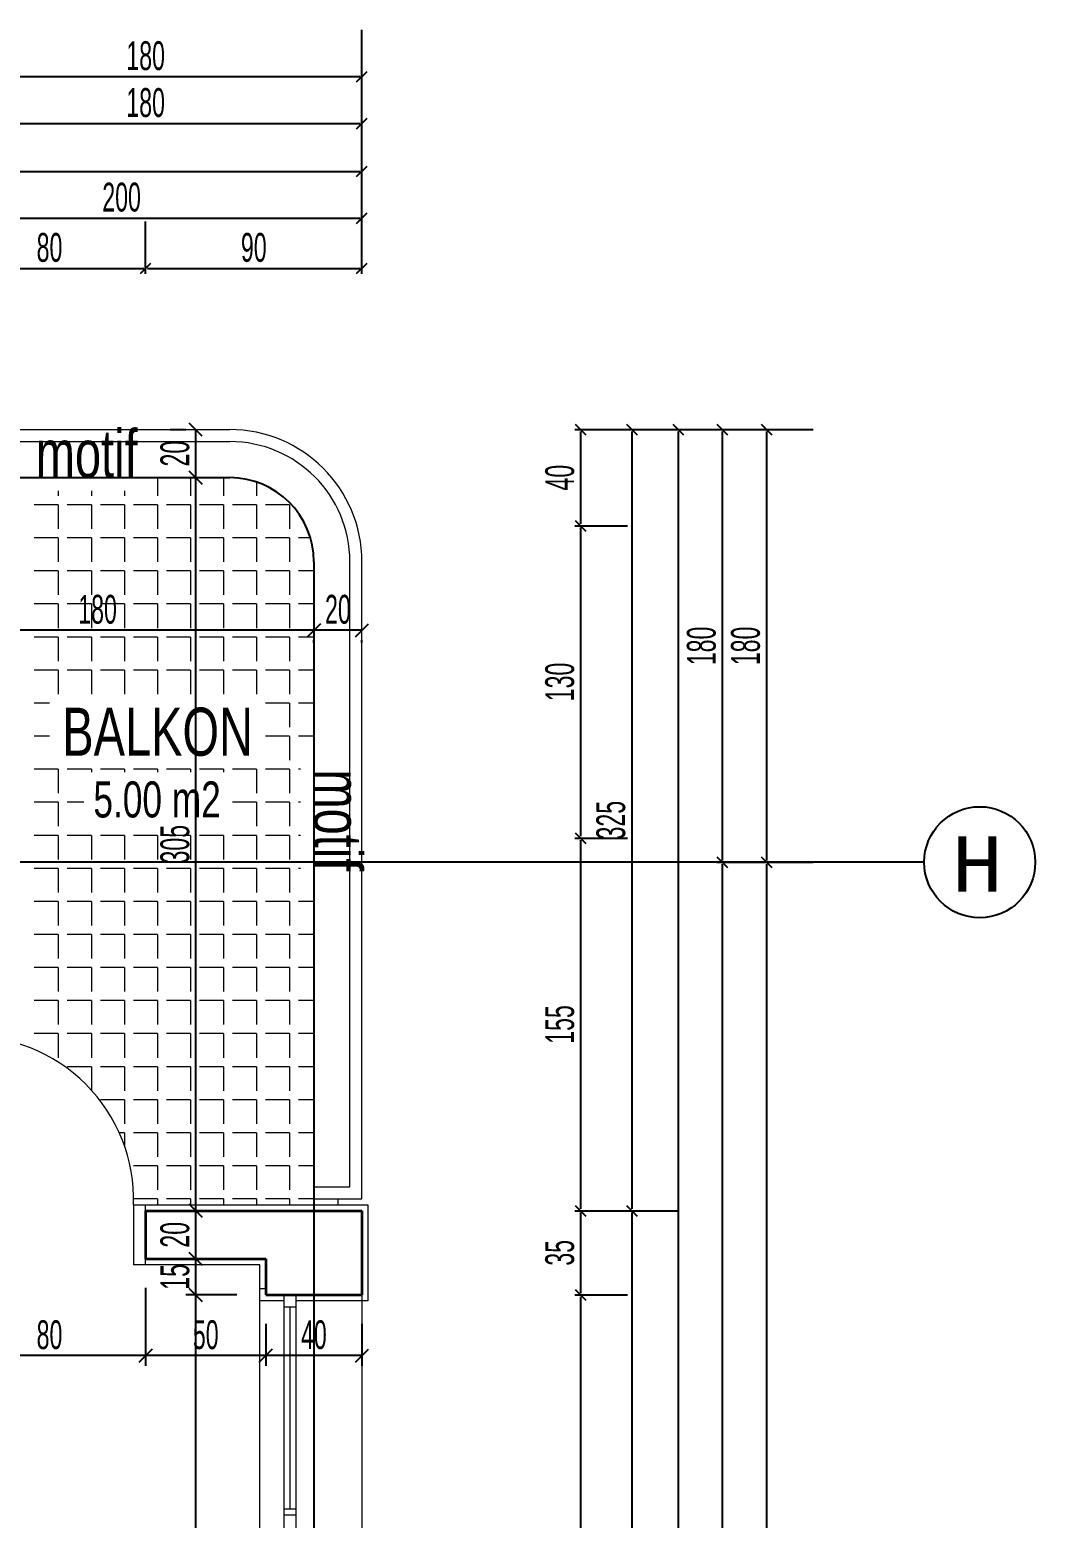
# Model space of a CAD drawing. Header units: inches. Extents: x -7543 to -822, y 102837 to 190349.
# Drawn here: x -829.795 to -829.7113, y 102837.1038 to 102837.2277 of the extents above; entities that cross this region are included whole.
import ezdxf

# ---------------------------------------------------------------- set-up
doc = ezdxf.new("R2010")
doc.units = ezdxf.units.IN
doc.header["$MEASUREMENT"] = 0
doc.linetypes.add('DASHDOTX2', pattern=[2, 1, -0.5, 0, -0.5])
doc.layers.get('0').update_dxf_attribs({"lineweight": 25})
doc.layers.get('Defpoints').update_dxf_attribs({"lineweight": 25})
for name, color, linetype, lineweight in [('AKS', 1, 'Continuous', 25), ('ICOL', 55, 'Continuous', 25), ('İZ DÜŞÜM', 253, 'Continuous', 20), ('SIVA', 150, 'Continuous', 15), ('YAZI', 7, 'Continuous', 25)]:
    doc.layers.add(name, color=color, linetype=linetype, lineweight=lineweight)
for name, color, linetype, lineweight, true_color in [('BALKON', 7, 'Continuous', 20, 0xffaaa9), ('DUVAR', 7, 'Continuous', 35, 0xfc4642), ('KAPI', 7, 'Continuous', 18, 0xffb360), ('PENCERE', 7, 'Continuous', 18, 0xffb360)]:
    doc.layers.add(name, color=color, linetype=linetype, lineweight=lineweight, true_color=true_color)
doc.styles.add('arıal', font='arial.ttf', dxfattribs={"width": 0.7})
doc.styles.add('ISIM', font='monos.ttf', dxfattribs={"width": 1.1, "height": 200})
doc.styles.add('OLCU', font='tromand.shx', dxfattribs={"width": 0.6, "height": 12})

# ---------------------------------------------------------------- blocks, each defined once
blk = doc.blocks.new('_Oblique')
at = {"color": 0, "linetype": 'ByBlock', "lineweight": -2}
blk.add_line((-0.5, -0.5), (0.5, 0.5), dxfattribs=at)
blk = doc.blocks.new('D')
at = {"layer": 'ICOL'}
for p, q in [((2.828427124746668, 2.828427124748032), (-2.82842712474303, -2.828427124744394)), ((0, 3.000000000002046), (0, -25))]:
    blk.add_line(p, q, dxfattribs=at)
blk = doc.blocks.new('E')
at = {"layer": 'ICOL'}
for p, q in [((0, -3.000000000002046), (0, 25)), ((-2.828427124746668, -2.828427124748032), (2.82842712474303, 2.828427124744394))]:
    blk.add_line(p, q, dxfattribs=at)

msp = doc.modelspace()

# ---------------------------------------------------------------- linework, layer by layer
at = {"layer": 'AKS', "linetype": 'DASHDOTX2', "ltscale": 10}
msp.add_line((-829.7205326753192, 102837.1584307916), (-830.0911364701894, 102837.1584307916), dxfattribs=at)
at = {"layer": 'AKS', "color": 0}
msp.add_circle((-829.7159126753193, 102837.1584307916), 0.004620000000000001, dxfattribs=at)
at = {"layer": 'BALKON'}
for p, q in [((-829.8063199212353, 102837.1944307916), (-829.7783199212353, 102837.1944307916)), ((-829.8053199212353, 102837.1934307916), (-829.7783199212353, 102837.1934307916)), ((-829.8063199212353, 102837.1904307916), (-829.7783199212353, 102837.1904307916)), ((-829.7713199212353, 102837.1304307916), (-829.7713199212353, 102837.1834307916)), ((-829.7683199212353, 102837.1314307916), (-829.7683199212353, 102837.1834307916)), ((-829.7673199212353, 102837.1304307916), (-829.7673199212353, 102837.1834307916)), ((-829.7713199212353, 102837.1314307916), (-829.7683199212353, 102837.1314307916)), ((-829.7713199212353, 102837.1304307916), (-829.7673199212353, 102837.1304307916))]:
    msp.add_line(p, q, dxfattribs=at)
for radius in [0.011, 0.01, 0.007000000000000001]:
    msp.add_arc((-829.7783199212353, 102837.1834307916), radius, 0, 90, dxfattribs=at)
at = {"layer": 'Defpoints', "color": 4}
for p, q in [((-829.8063188869406, 102837.1904307916), (-829.7783188869406, 102837.1904307916)), ((-829.7713188869407, 102837.1834307916), (-829.7713188869407, 102837.1304307916)), ((-829.7713188869407, 102837.1304307916), (-829.7713188869407, 102837.0044307916))]:
    msp.add_line(p, q, dxfattribs=at)
at = {"layer": 'Defpoints', "color": 6}
for p, q in [((-829.8063188869406, 102837.1904307916), (-829.7783188869406, 102837.1904307916)), ((-829.7713188869407, 102837.1834307916), (-829.7713188869407, 102837.1304307916)), ((-829.7713188869407, 102837.1304307916), (-829.7713188869407, 102837.0044307916))]:
    msp.add_line(p, q, dxfattribs=at)
at = {"layer": 'Defpoints', "color": 4}
msp.add_arc((-829.7783188869406, 102837.1834307916), 0.007000000000000001, 0, 90, dxfattribs=at)
at = {"layer": 'Defpoints', "color": 6}
msp.add_arc((-829.7783188869406, 102837.1834307916), 0.007000000000000001, 0, 90, dxfattribs=at)
at = {"layer": 'DUVAR'}
for p, q in [((-829.7853199212352, 102837.1294307916), (-829.7673199212353, 102837.1294307916)), ((-829.7853199212352, 102837.1294307916), (-829.7853199212352, 102837.1254307916)), ((-829.7673199212353, 102837.1294307916), (-829.7673199212353, 102837.1224307916)), ((-829.7853199212352, 102837.1254307916), (-829.7753199212352, 102837.1254307916)), ((-829.7853199212352, 102837.1254307916), (-829.7753199212352, 102837.1254307916)), ((-829.7753199212352, 102837.1254307916), (-829.7753199212352, 102837.1224307916)), ((-829.7753199212352, 102837.1224307916), (-829.7673199212353, 102837.1224307916))]:
    msp.add_line(p, q, dxfattribs=at)
at = {"layer": 'ICOL'}
for p, q in [((-829.8031639212353, 102837.2237971668), (-829.7674759212352, 102837.2237971668)), ((-829.8031639212353, 102837.2198971668), (-829.7674759212352, 102837.2198971668)), ((-830.0476639212353, 102837.2159164131), (-829.7674759212352, 102837.2159164131)), ((-829.8071639212353, 102837.2120286291), (-829.7674759212352, 102837.2120286291)), ((-829.8011639212352, 102837.2078466737), (-829.7854759212353, 102837.2078466737)), ((-829.7851639212353, 102837.2078466737), (-829.7674759212352, 102837.2078466737)), ((-829.7811493689615, 102837.1904307916), (-829.7811493689615, 102837.1944307916)), ((-829.749123327537, 102837.1942747916), (-829.749123327537, 102837.1865867916)), ((-829.7448725234941, 102837.1942747916), (-829.7448725234941, 102837.1295867916)), ((-829.7410100122303, 102837.1942747916), (-829.7410100122303, 102836.7765867916)), ((-829.7373366990056, 102837.1942747916), (-829.7373366990056, 102837.1585867916)), ((-829.733663385781, 102837.1942747916), (-829.733663385781, 102837.1585867916)), ((-829.7811493689615, 102837.1294307916), (-829.7811493689615, 102837.1904307916)), ((-829.749123327537, 102837.1862747916), (-829.749123327537, 102837.1605867916)), ((-829.7713199212353, 102837.1777344196), (-829.8073199212353, 102837.1777344196)), ((-829.7673199212353, 102837.1777344196), (-829.7713199212353, 102837.1777344196)), ((-829.749123327537, 102837.1602747916), (-829.749123327537, 102837.1295867916)), ((-829.7373366990056, 102837.1582747916), (-829.7373366990056, 102837.0135867916)), ((-829.733663385781, 102837.1582747916), (-829.733663385781, 102836.8125867916)), ((-829.7811493689615, 102837.1254307916), (-829.7811493689615, 102837.1294307916)), ((-829.749123327537, 102837.1292747916), (-829.749123327537, 102837.1225867916)), ((-829.7448725234941, 102837.1292747916), (-829.7448725234941, 102837.0045867916)), ((-829.7811493689615, 102837.1224307916), (-829.7811493689615, 102837.1254307916)), ((-829.7811493689615, 102837.0684307916), (-829.7811493689615, 102837.1224307916)), ((-829.749123327537, 102837.1222747916), (-829.749123327537, 102837.0685867916)), ((-829.7853199212352, 102837.1173748944), (-829.8013199212353, 102837.1173748944)), ((-829.7753199212352, 102837.1173748944), (-829.7853199212352, 102837.1173748944)), ((-829.7673199212353, 102837.1173748944), (-829.7753199212352, 102837.1173748944))]:
    msp.add_line(p, q, dxfattribs=at)
at = {"layer": 'ICOL', "color": 53}
for p, q in [((-829.7832734831543, 102837.1944307916), (-829.7819893689615, 102837.1944307916)), ((-829.7830505630236, 102837.1904307916), (-829.7819893689615, 102837.1904307916)), ((-829.7830505630236, 102837.1904307916), (-829.7819893689615, 102837.1904307916)), ((-829.7713199212353, 102837.176689504), (-829.7713199212353, 102837.1768944196)), ((-829.7713199212353, 102837.176689504), (-829.7713199212353, 102837.1768944196)), ((-829.7673199212353, 102837.176689504), (-829.7673199212353, 102837.1768944196)), ((-829.7819836131515, 102837.1294307916), (-829.7819893689615, 102837.1294307916)), ((-829.7819836131515, 102837.1294307916), (-829.7819893689615, 102837.1294307916)), ((-829.7827199212353, 102837.1254307916), (-829.7819893689615, 102837.1254307916)), ((-829.7827199212353, 102837.1254307916), (-829.7819893689615, 102837.1254307916)), ((-829.7853199212352, 102837.1230307916), (-829.7853199212352, 102837.1165348944)), ((-829.7853199212352, 102837.1230307916), (-829.7853199212352, 102837.1165348944)), ((-829.7777199212353, 102837.1224307916), (-829.7819893689615, 102837.1224307916)), ((-829.7777199212353, 102837.1224307916), (-829.7819893689615, 102837.1224307916)), ((-829.7753199212352, 102837.1200307916), (-829.7753199212352, 102837.1165348944)), ((-829.7753199212352, 102837.1200307916), (-829.7753199212352, 102837.1165348944)), ((-829.7673199212353, 102837.1200307916), (-829.7673199212353, 102837.1165348944))]:
    msp.add_line(p, q, dxfattribs=at)
at = {"layer": 'İZ DÜŞÜM'}
for p, q in [((-829.7843379309974, 102837.1904307916), (-829.7843379309974, 102837.1889187661)), ((-829.7815879309974, 102837.1904307916), (-829.7815879309974, 102837.1889187661)), ((-829.7788379309974, 102837.1904307916), (-829.7788379309974, 102837.1889187661)), ((-829.7760879309974, 102837.1900654144), (-829.7760879309974, 102837.1889187661)), ((-829.7925879309973, 102837.1893291545), (-829.7925879309973, 102837.1889187661)), ((-829.7898379309974, 102837.1893291545), (-829.7898379309974, 102837.1889187661)), ((-829.7870879309974, 102837.1893291545), (-829.7870879309974, 102837.1889187661)), ((-829.7925879309973, 102837.1881687661), (-829.7945879309974, 102837.1881687661)), ((-829.7925879309973, 102837.1881687661), (-829.7925879309973, 102837.1861687661)), ((-829.7898379309975, 102837.1881687661), (-829.7918379309974, 102837.1881687661)), ((-829.7898379309974, 102837.1881687661), (-829.7898379309974, 102837.1861687661)), ((-829.7870879309974, 102837.1881687661), (-829.7890879309974, 102837.1881687661)), ((-829.7870879309974, 102837.1881687661), (-829.7870879309974, 102837.1861687661)), ((-829.7843379309974, 102837.1881687661), (-829.7863379309974, 102837.1881687661)), ((-829.7843379309974, 102837.1881687661), (-829.7843379309974, 102837.1861687661)), ((-829.7815879309974, 102837.1881687661), (-829.7835879309974, 102837.1881687661)), ((-829.7815879309974, 102837.1881687661), (-829.7815879309974, 102837.1861687661)), ((-829.7788379309974, 102837.1881687661), (-829.7808379309974, 102837.1881687661)), ((-829.7788379309974, 102837.1881687661), (-829.7788379309974, 102837.1861687661)), ((-829.7760879309974, 102837.1881687661), (-829.7780879309973, 102837.1881687661)), ((-829.7760879309974, 102837.1881687661), (-829.7760879309974, 102837.1861687661)), ((-829.7733379309974, 102837.1881687661), (-829.7753379309975, 102837.1881687661)), ((-829.7733379309974, 102837.1881687661), (-829.7733379309974, 102837.1861687661)), ((-829.7925879309973, 102837.1854187661), (-829.7945879309974, 102837.1854187661)), ((-829.7925879309973, 102837.1854187661), (-829.7925879309973, 102837.1834187661)), ((-829.7898379309975, 102837.1854187661), (-829.7918379309974, 102837.1854187661)), ((-829.7898379309974, 102837.1854187661), (-829.7898379309974, 102837.1834187661)), ((-829.7870879309974, 102837.1854187661), (-829.7890879309974, 102837.1854187661)), ((-829.7870879309974, 102837.1854187661), (-829.7870879309974, 102837.1834187661)), ((-829.7843379309974, 102837.1854187661), (-829.7863379309974, 102837.1854187661)), ((-829.7843379309974, 102837.1854187661), (-829.7843379309974, 102837.1834187661)), ((-829.7815879309974, 102837.1854187661), (-829.7835879309974, 102837.1854187661)), ((-829.7815879309974, 102837.1854187661), (-829.7815879309974, 102837.1834187661)), ((-829.7788379309974, 102837.1854187661), (-829.7808379309974, 102837.1854187661)), ((-829.7788379309974, 102837.1854187661), (-829.7788379309974, 102837.1834187661)), ((-829.7760879309974, 102837.1854187661), (-829.7780879309973, 102837.1854187661)), ((-829.7760879309974, 102837.1854187661), (-829.7760879309974, 102837.1834187661)), ((-829.7733379309974, 102837.1854187661), (-829.7753379309975, 102837.1854187661)), ((-829.7733379309974, 102837.1854187661), (-829.7733379309974, 102837.1834187661)), ((-829.7716081437402, 102837.1854187661), (-829.7725879309974, 102837.1854187661)), ((-829.7925879309973, 102837.1826687661), (-829.7945879309974, 102837.1826687661)), ((-829.7925879309973, 102837.1826687661), (-829.7925879309973, 102837.1806687661)), ((-829.7898379309975, 102837.1826687661), (-829.7918379309974, 102837.1826687661)), ((-829.7898379309974, 102837.1826687661), (-829.7898379309974, 102837.1806687661)), ((-829.7870879309974, 102837.1826687661), (-829.7890879309974, 102837.1826687661)), ((-829.7870879309974, 102837.1826687661), (-829.7870879309974, 102837.1806687661)), ((-829.7843379309974, 102837.1826687661), (-829.7863379309974, 102837.1826687661)), ((-829.7843379309974, 102837.1826687661), (-829.7843379309974, 102837.1806687661)), ((-829.7815879309974, 102837.1826687661), (-829.7835879309974, 102837.1826687661)), ((-829.7815879309974, 102837.1826687661), (-829.7815879309974, 102837.1806687661)), ((-829.7788379309974, 102837.1826687661), (-829.7808379309974, 102837.1826687661)), ((-829.7788379309974, 102837.1826687661), (-829.7788379309974, 102837.1806687661)), ((-829.7760879309974, 102837.1826687661), (-829.7780879309973, 102837.1826687661)), ((-829.7760879309974, 102837.1826687661), (-829.7760879309974, 102837.1806687661)), ((-829.7733379309974, 102837.1826687661), (-829.7753379309975, 102837.1826687661)), ((-829.7733379309974, 102837.1826687661), (-829.7733379309974, 102837.1806687661)), ((-829.7713199212353, 102837.1826687661), (-829.7725879309974, 102837.1826687661)), ((-829.7925879309973, 102837.1799187661), (-829.7945879309974, 102837.1799187661)), ((-829.7925879309973, 102837.1799187661), (-829.7925879309973, 102837.1779187661)), ((-829.7898379309975, 102837.1799187661), (-829.7918379309974, 102837.1799187661)), ((-829.7898379309974, 102837.1799187661), (-829.7898379309974, 102837.1779187661)), ((-829.7870879309974, 102837.1799187661), (-829.7890879309974, 102837.1799187661)), ((-829.7870879309974, 102837.1799187661), (-829.7870879309974, 102837.1779187661)), ((-829.7843379309974, 102837.1799187661), (-829.7863379309974, 102837.1799187661)), ((-829.7843379309974, 102837.1799187661), (-829.7843379309974, 102837.1779187661)), ((-829.7815879309974, 102837.1799187661), (-829.7835879309974, 102837.1799187661)), ((-829.7815879309974, 102837.1799187661), (-829.7815879309974, 102837.1779187661)), ((-829.7788379309974, 102837.1799187661), (-829.7808379309974, 102837.1799187661)), ((-829.7788379309974, 102837.1799187661), (-829.7788379309974, 102837.1779187661)), ((-829.7760879309974, 102837.1799187661), (-829.7780879309973, 102837.1799187661)), ((-829.7760879309974, 102837.1799187661), (-829.7760879309974, 102837.1779187661)), ((-829.7733379309974, 102837.1799187661), (-829.7753379309975, 102837.1799187661)), ((-829.7733379309974, 102837.1799187661), (-829.7733379309974, 102837.1779187661)), ((-829.7713199212353, 102837.1799187661), (-829.7725879309974, 102837.1799187661)), ((-829.7925879309973, 102837.1771687661), (-829.7945879309974, 102837.1771687661)), ((-829.7925879309973, 102837.1771687661), (-829.7925879309973, 102837.1751687661)), ((-829.7898379309975, 102837.1771687661), (-829.7918379309974, 102837.1771687661)), ((-829.7898379309974, 102837.1771687661), (-829.7898379309974, 102837.1751687661)), ((-829.7870879309974, 102837.1771687661), (-829.7890879309974, 102837.1771687661)), ((-829.7870879309974, 102837.1771687661), (-829.7870879309974, 102837.1751687661)), ((-829.7843379309974, 102837.1771687661), (-829.7863379309974, 102837.1771687661)), ((-829.7843379309974, 102837.1771687661), (-829.7843379309974, 102837.1751687661)), ((-829.7815879309974, 102837.1771687661), (-829.7835879309974, 102837.1771687661)), ((-829.7815879309974, 102837.1771687661), (-829.7815879309974, 102837.1751687661)), ((-829.7788379309974, 102837.1771687661), (-829.7808379309974, 102837.1771687661)), ((-829.7788379309974, 102837.1771687661), (-829.7788379309974, 102837.1751687661)), ((-829.7760879309974, 102837.1771687661), (-829.7780879309973, 102837.1771687661)), ((-829.7760879309974, 102837.1771687661), (-829.7760879309974, 102837.1751687661)), ((-829.7733379309974, 102837.1771687661), (-829.7753379309975, 102837.1771687661)), ((-829.7733379309974, 102837.1771687661), (-829.7733379309974, 102837.1751687661)), ((-829.7713199212353, 102837.1771687661), (-829.7725879309974, 102837.1771687661)), ((-829.7925879309973, 102837.1744187661), (-829.7945879309974, 102837.1744187661)), ((-829.7925879309973, 102837.1744187661), (-829.7925879309973, 102837.1724187661)), ((-829.7898379309975, 102837.1744187661), (-829.7918379309974, 102837.1744187661)), ((-829.7898379309974, 102837.1744187661), (-829.7898379309974, 102837.1724187661)), ((-829.7870879309974, 102837.1744187661), (-829.7890879309974, 102837.1744187661)), ((-829.7870879309974, 102837.1744187661), (-829.7870879309974, 102837.1724187661)), ((-829.7843379309974, 102837.1744187661), (-829.7863379309974, 102837.1744187661)), ((-829.7843379309974, 102837.1744187661), (-829.7843379309974, 102837.1724187661)), ((-829.7815879309974, 102837.1744187661), (-829.7835879309974, 102837.1744187661)), ((-829.7815879309974, 102837.1744187661), (-829.7815879309974, 102837.1724187661)), ((-829.7788379309974, 102837.1744187661), (-829.7808379309974, 102837.1744187661)), ((-829.7788379309974, 102837.1744187661), (-829.7788379309974, 102837.1724187661)), ((-829.7760879309974, 102837.1744187661), (-829.7780879309973, 102837.1744187661)), ((-829.7760879309974, 102837.1744187661), (-829.7760879309974, 102837.1724187661)), ((-829.7733379309974, 102837.1744187661), (-829.7753379309975, 102837.1744187661)), ((-829.7733379309974, 102837.1744187661), (-829.7733379309974, 102837.1724187661)), ((-829.7713199212353, 102837.1744187661), (-829.7725879309974, 102837.1744187661)), ((-829.7933248292134, 102837.1716687661), (-829.7945879309974, 102837.1716687661)), ((-829.7733379309974, 102837.1716687661), (-829.7753379309975, 102837.1716687661)), ((-829.7733379309974, 102837.1716687661), (-829.7733379309974, 102837.1696687661)), ((-829.7713199212353, 102837.1716687661), (-829.7725879309974, 102837.1716687661)), ((-829.7933248292134, 102837.1689187661), (-829.7945879309974, 102837.1689187661)), ((-829.7733379309974, 102837.1689187661), (-829.7753379309975, 102837.1689187661)), ((-829.7733379309974, 102837.1689187661), (-829.7733379309974, 102837.1669187661)), ((-829.7713199212353, 102837.1689187661), (-829.7725879309974, 102837.1689187661)), ((-829.7925879309973, 102837.1661687661), (-829.7945879309974, 102837.1661687661)), ((-829.7925879309973, 102837.1661687661), (-829.7925879309973, 102837.1641687661)), ((-829.7898379309975, 102837.1661687661), (-829.7918379309974, 102837.1661687661)), ((-829.7898379309974, 102837.1661687661), (-829.7898379309974, 102837.1659338641)), ((-829.7870879309974, 102837.1661687661), (-829.7890879309974, 102837.1661687661)), ((-829.7870879309974, 102837.1661687661), (-829.7870879309974, 102837.1659338641)), ((-829.7843379309974, 102837.1661687661), (-829.7863379309974, 102837.1661687661)), ((-829.7843379309974, 102837.1661687661), (-829.7843379309974, 102837.1659338641)), ((-829.7815879309974, 102837.1661687661), (-829.7835879309974, 102837.1661687661)), ((-829.7815879309974, 102837.1661687661), (-829.7815879309974, 102837.1659338641)), ((-829.7788379309974, 102837.1661687661), (-829.7808379309974, 102837.1661687661)), ((-829.7788379309974, 102837.1661687661), (-829.7788379309974, 102837.1659338641)), ((-829.7760879309974, 102837.1661687661), (-829.7780879309973, 102837.1661687661)), ((-829.7760879309974, 102837.1661687661), (-829.7760879309974, 102837.1641687661)), ((-829.7733379309974, 102837.1661687661), (-829.7753379309975, 102837.1661687661)), ((-829.7733379309974, 102837.1661687661), (-829.7733379309974, 102837.1641687661)), ((-829.772421558343, 102837.1661687661), (-829.7725879309974, 102837.1661687661)), ((-829.7925879309973, 102837.1634187661), (-829.7945879309974, 102837.1634187661)), ((-829.7925879309973, 102837.1634187661), (-829.7925879309973, 102837.1614187661)), ((-829.7904660507872, 102837.1634187661), (-829.7918379309974, 102837.1634187661)), ((-829.7760879309974, 102837.1634187661), (-829.7780879309973, 102837.1634187661)), ((-829.7760879309974, 102837.1634187661), (-829.7760879309974, 102837.1614187661)), ((-829.7733379309974, 102837.1634187661), (-829.7753379309975, 102837.1634187661)), ((-829.7733379309974, 102837.1634187661), (-829.7733379309974, 102837.1614187661)), ((-829.772421558343, 102837.1634187661), (-829.7725879309974, 102837.1634187661)), ((-829.7925879309973, 102837.1606687661), (-829.7945879309974, 102837.1606687661)), ((-829.7925879309973, 102837.1606687661), (-829.7925879309973, 102837.1586687661)), ((-829.7898379309975, 102837.1606687661), (-829.7918379309974, 102837.1606687661)), ((-829.7898379309974, 102837.1606687661), (-829.7898379309974, 102837.1586687661)), ((-829.7870879309974, 102837.1606687661), (-829.7890879309974, 102837.1606687661)), ((-829.7870879309974, 102837.1606687661), (-829.7870879309974, 102837.1586687661)), ((-829.7843379309974, 102837.1606687661), (-829.7863379309974, 102837.1606687661)), ((-829.7843379309974, 102837.1606687661), (-829.7843379309974, 102837.1586687661)), ((-829.7815879309974, 102837.1606687661), (-829.7835879309974, 102837.1606687661)), ((-829.7815879309974, 102837.1606687661), (-829.7815879309974, 102837.1586687661)), ((-829.7788379309974, 102837.1606687661), (-829.7808379309974, 102837.1606687661)), ((-829.7788379309974, 102837.1606687661), (-829.7788379309974, 102837.1586687661)), ((-829.7760879309974, 102837.1606687661), (-829.7780879309973, 102837.1606687661)), ((-829.7760879309974, 102837.1606687661), (-829.7760879309974, 102837.1586687661)), ((-829.7733379309974, 102837.1606687661), (-829.7753379309975, 102837.1606687661)), ((-829.7733379309974, 102837.1606687661), (-829.7733379309974, 102837.1586687661)), ((-829.772421558343, 102837.1606687661), (-829.7725879309974, 102837.1606687661)), ((-829.7925879309973, 102837.1579187661), (-829.7945879309974, 102837.1579187661)), ((-829.7925879309973, 102837.1579187661), (-829.7925879309973, 102837.1559187661)), ((-829.7898379309975, 102837.1579187661), (-829.7918379309974, 102837.1579187661)), ((-829.7898379309974, 102837.1579187661), (-829.7898379309974, 102837.1559187661)), ((-829.7870879309974, 102837.1579187661), (-829.7890879309974, 102837.1579187661)), ((-829.7870879309974, 102837.1579187661), (-829.7870879309974, 102837.1559187661)), ((-829.7843379309974, 102837.1579187661), (-829.7863379309974, 102837.1579187661)), ((-829.7843379309974, 102837.1579187661), (-829.7843379309974, 102837.1559187661)), ((-829.7815879309974, 102837.1579187661), (-829.7835879309974, 102837.1579187661)), ((-829.7815879309974, 102837.1579187661), (-829.7815879309974, 102837.1559187661)), ((-829.7788379309974, 102837.1579187661), (-829.7808379309974, 102837.1579187661)), ((-829.7788379309974, 102837.1579187661), (-829.7788379309974, 102837.1559187661)), ((-829.7760879309974, 102837.1579187661), (-829.7780879309973, 102837.1579187661)), ((-829.7760879309974, 102837.1579187661), (-829.7760879309974, 102837.1559187661)), ((-829.7733379309974, 102837.1579187661), (-829.7753379309975, 102837.1579187661)), ((-829.7733379309974, 102837.1579187661), (-829.7733379309974, 102837.1559187661)), ((-829.772421558343, 102837.1579187661), (-829.7725879309974, 102837.1579187661)), ((-829.7925879309973, 102837.1551687661), (-829.7945879309974, 102837.1551687661)), ((-829.7925879309973, 102837.1551687661), (-829.7925879309973, 102837.1531687661)), ((-829.7898379309975, 102837.1551687661), (-829.7918379309974, 102837.1551687661)), ((-829.7898379309974, 102837.1551687661), (-829.7898379309974, 102837.1531687661)), ((-829.7870879309974, 102837.1551687661), (-829.7890879309974, 102837.1551687661)), ((-829.7870879309974, 102837.1551687661), (-829.7870879309974, 102837.1531687661)), ((-829.7843379309974, 102837.1551687661), (-829.7863379309974, 102837.1551687661)), ((-829.7843379309974, 102837.1551687661), (-829.7843379309974, 102837.1531687661)), ((-829.7815879309974, 102837.1551687661), (-829.7835879309974, 102837.1551687661)), ((-829.7815879309974, 102837.1551687661), (-829.7815879309974, 102837.1531687661)), ((-829.7788379309974, 102837.1551687661), (-829.7808379309974, 102837.1551687661)), ((-829.7788379309974, 102837.1551687661), (-829.7788379309974, 102837.1531687661)), ((-829.7760879309974, 102837.1551687661), (-829.7780879309973, 102837.1551687661)), ((-829.7760879309974, 102837.1551687661), (-829.7760879309974, 102837.1531687661)), ((-829.7733379309974, 102837.1551687661), (-829.7753379309975, 102837.1551687661)), ((-829.7733379309974, 102837.1551687661), (-829.7733379309974, 102837.1531687661)), ((-829.7713199212353, 102837.1551687661), (-829.7725879309974, 102837.1551687661)), ((-829.7925879309973, 102837.1524187661), (-829.7945879309974, 102837.1524187661)), ((-829.7925879309973, 102837.1524187661), (-829.7925879309973, 102837.1504187661)), ((-829.7898379309975, 102837.1524187661), (-829.7918379309974, 102837.1524187661)), ((-829.7898379309974, 102837.1524187661), (-829.7898379309974, 102837.1504187661)), ((-829.7870879309974, 102837.1524187661), (-829.7890879309974, 102837.1524187661)), ((-829.7870879309974, 102837.1524187661), (-829.7870879309974, 102837.1504187661)), ((-829.7843379309974, 102837.1524187661), (-829.7863379309974, 102837.1524187661)), ((-829.7843379309974, 102837.1524187661), (-829.7843379309974, 102837.1504187661)), ((-829.7815879309974, 102837.1524187661), (-829.7835879309974, 102837.1524187661)), ((-829.7815879309974, 102837.1524187661), (-829.7815879309974, 102837.1504187661)), ((-829.7788379309974, 102837.1524187661), (-829.7808379309974, 102837.1524187661)), ((-829.7788379309974, 102837.1524187661), (-829.7788379309974, 102837.1504187661)), ((-829.7760879309974, 102837.1524187661), (-829.7780879309973, 102837.1524187661)), ((-829.7760879309974, 102837.1524187661), (-829.7760879309974, 102837.1504187661)), ((-829.7733379309974, 102837.1524187661), (-829.7753379309975, 102837.1524187661)), ((-829.7733379309974, 102837.1524187661), (-829.7733379309974, 102837.1504187661)), ((-829.7713199212353, 102837.1524187661), (-829.7725879309974, 102837.1524187661)), ((-829.7925879309973, 102837.1496687661), (-829.7945879309974, 102837.1496687661)), ((-829.7925879309973, 102837.1496687661), (-829.7925879309973, 102837.1476687661)), ((-829.7898379309975, 102837.1496687661), (-829.7918379309974, 102837.1496687661)), ((-829.7898379309974, 102837.1496687661), (-829.7898379309974, 102837.1476687661)), ((-829.7870879309974, 102837.1496687661), (-829.7890879309974, 102837.1496687661)), ((-829.7870879309974, 102837.1496687661), (-829.7870879309974, 102837.1476687661)), ((-829.7843379309974, 102837.1496687661), (-829.7863379309974, 102837.1496687661)), ((-829.7843379309974, 102837.1496687661), (-829.7843379309974, 102837.1476687661)), ((-829.7815879309974, 102837.1496687661), (-829.7835879309974, 102837.1496687661)), ((-829.7815879309974, 102837.1496687661), (-829.7815879309974, 102837.1476687661)), ((-829.7788379309974, 102837.1496687661), (-829.7808379309974, 102837.1496687661)), ((-829.7788379309974, 102837.1496687661), (-829.7788379309974, 102837.1476687661)), ((-829.7760879309974, 102837.1496687661), (-829.7780879309973, 102837.1496687661)), ((-829.7760879309974, 102837.1496687661), (-829.7760879309974, 102837.1476687661)), ((-829.7733379309974, 102837.1496687661), (-829.7753379309975, 102837.1496687661)), ((-829.7733379309974, 102837.1496687661), (-829.7733379309974, 102837.1476687661)), ((-829.7713199212353, 102837.1496687661), (-829.7725879309974, 102837.1496687661)), ((-829.7925879309973, 102837.1469187661), (-829.7945879309974, 102837.1469187661)), ((-829.7925879309973, 102837.1469187661), (-829.7925879309973, 102837.1449187661)), ((-829.7898379309975, 102837.1469187661), (-829.7918379309974, 102837.1469187661)), ((-829.7898379309974, 102837.1469187661), (-829.7898379309974, 102837.1449187661)), ((-829.7870879309974, 102837.1469187661), (-829.7890879309974, 102837.1469187661)), ((-829.7870879309974, 102837.1469187661), (-829.7870879309974, 102837.1449187661)), ((-829.7843379309974, 102837.1469187661), (-829.7863379309974, 102837.1469187661)), ((-829.7843379309974, 102837.1469187661), (-829.7843379309974, 102837.1449187661)), ((-829.7815879309974, 102837.1469187661), (-829.7835879309974, 102837.1469187661)), ((-829.7815879309974, 102837.1469187661), (-829.7815879309974, 102837.1449187661)), ((-829.7788379309974, 102837.1469187661), (-829.7808379309974, 102837.1469187661)), ((-829.7788379309974, 102837.1469187661), (-829.7788379309974, 102837.1449187661)), ((-829.7760879309974, 102837.1469187661), (-829.7780879309973, 102837.1469187661)), ((-829.7760879309974, 102837.1469187661), (-829.7760879309974, 102837.1449187661)), ((-829.7733379309974, 102837.1469187661), (-829.7753379309975, 102837.1469187661)), ((-829.7733379309974, 102837.1469187661), (-829.7733379309974, 102837.1449187661)), ((-829.7713199212353, 102837.1469187661), (-829.7725879309974, 102837.1469187661)), ((-829.7925879309973, 102837.1441687661), (-829.7945879309974, 102837.1441687661)), ((-829.7925879309973, 102837.1441687661), (-829.7925879309973, 102837.1421687661)), ((-829.7898379309975, 102837.1441687661), (-829.7918379309974, 102837.1441687661)), ((-829.7898379309974, 102837.1441687661), (-829.7898379309974, 102837.1421687661)), ((-829.7870879309974, 102837.1441687661), (-829.7890879309974, 102837.1441687661)), ((-829.7870879309974, 102837.1441687661), (-829.7870879309974, 102837.1421687661)), ((-829.7843379309974, 102837.1441687661), (-829.7863379309974, 102837.1441687661)), ((-829.7843379309974, 102837.1441687661), (-829.7843379309974, 102837.1421687661)), ((-829.7815879309974, 102837.1441687661), (-829.7835879309974, 102837.1441687661)), ((-829.7815879309974, 102837.1441687661), (-829.7815879309974, 102837.1421687661)), ((-829.7788379309974, 102837.1441687661), (-829.7808379309974, 102837.1441687661)), ((-829.7788379309974, 102837.1441687661), (-829.7788379309974, 102837.1421687661)), ((-829.7760879309974, 102837.1441687661), (-829.7780879309973, 102837.1441687661)), ((-829.7760879309974, 102837.1441687661), (-829.7760879309974, 102837.1421687661)), ((-829.7733379309974, 102837.1441687661), (-829.7753379309975, 102837.1441687661)), ((-829.7733379309974, 102837.1441687661), (-829.7733379309974, 102837.1421687661)), ((-829.7713199212353, 102837.1441687661), (-829.7725879309974, 102837.1441687661)), ((-829.7898379309975, 102837.1414187661), (-829.7918379309974, 102837.1414187661)), ((-829.7898379309974, 102837.1414187661), (-829.7898379309974, 102837.1394671734)), ((-829.7870879309974, 102837.1414187661), (-829.7890879309974, 102837.1414187661)), ((-829.7870879309974, 102837.1414187661), (-829.7870879309974, 102837.1394187661)), ((-829.7843379309974, 102837.1414187661), (-829.7863379309974, 102837.1414187661)), ((-829.7843379309974, 102837.1414187661), (-829.7843379309974, 102837.1394187661)), ((-829.7815879309974, 102837.1414187661), (-829.7835879309974, 102837.1414187661)), ((-829.7815879309974, 102837.1414187661), (-829.7815879309974, 102837.1394187661)), ((-829.7788379309974, 102837.1414187661), (-829.7808379309974, 102837.1414187661)), ((-829.7788379309974, 102837.1414187661), (-829.7788379309974, 102837.1394187661)), ((-829.7760879309974, 102837.1414187661), (-829.7780879309973, 102837.1414187661)), ((-829.7760879309974, 102837.1414187661), (-829.7760879309974, 102837.1394187661)), ((-829.7733379309974, 102837.1414187661), (-829.7753379309975, 102837.1414187661)), ((-829.7733379309974, 102837.1414187661), (-829.7733379309974, 102837.1394187661)), ((-829.7713199212353, 102837.1414187661), (-829.7725879309974, 102837.1414187661)), ((-829.7870879309974, 102837.1386687661), (-829.7890879309974, 102837.1386687661)), ((-829.7870879309974, 102837.1386687661), (-829.7870879309974, 102837.1366687661)), ((-829.7843379309974, 102837.1386687661), (-829.7863379309974, 102837.1386687661)), ((-829.7843379309974, 102837.1386687661), (-829.7843379309974, 102837.1366687661)), ((-829.7815879309974, 102837.1386687661), (-829.7835879309974, 102837.1386687661)), ((-829.7815879309974, 102837.1386687661), (-829.7815879309974, 102837.1366687661)), ((-829.7788379309974, 102837.1386687661), (-829.7808379309974, 102837.1386687661)), ((-829.7788379309974, 102837.1386687661), (-829.7788379309974, 102837.1366687661)), ((-829.7760879309974, 102837.1386687661), (-829.7780879309973, 102837.1386687661)), ((-829.7760879309974, 102837.1386687661), (-829.7760879309974, 102837.1366687661)), ((-829.7733379309974, 102837.1386687661), (-829.7753379309975, 102837.1386687661)), ((-829.7733379309974, 102837.1386687661), (-829.7733379309974, 102837.1366687661)), ((-829.7713199212353, 102837.1386687661), (-829.7725879309974, 102837.1386687661)), ((-829.7870879309974, 102837.1359187661), (-829.7875144974093, 102837.1359187661)), ((-829.7870879309974, 102837.1359187661), (-829.7870879309974, 102837.1348540677)), ((-829.7843379309974, 102837.1359187661), (-829.7863379309974, 102837.1359187661)), ((-829.7843379309974, 102837.1359187661), (-829.7843379309974, 102837.1339187661)), ((-829.7815879309974, 102837.1359187661), (-829.7835879309974, 102837.1359187661)), ((-829.7815879309974, 102837.1359187661), (-829.7815879309974, 102837.1339187661)), ((-829.7788379309974, 102837.1359187661), (-829.7808379309974, 102837.1359187661)), ((-829.7788379309974, 102837.1359187661), (-829.7788379309974, 102837.1339187661)), ((-829.7760879309974, 102837.1359187661), (-829.7780879309973, 102837.1359187661)), ((-829.7760879309974, 102837.1359187661), (-829.7760879309974, 102837.1339187661)), ((-829.7733379309974, 102837.1359187661), (-829.7753379309975, 102837.1359187661)), ((-829.7733379309974, 102837.1359187661), (-829.7733379309974, 102837.1339187661)), ((-829.7713199212353, 102837.1359187661), (-829.7725879309974, 102837.1359187661)), ((-829.7843379309974, 102837.1331687661), (-829.7863379309974, 102837.1331687661)), ((-829.7843379309974, 102837.1331687661), (-829.7843379309974, 102837.1311687661)), ((-829.7815879309974, 102837.1331687661), (-829.7835879309974, 102837.1331687661)), ((-829.7815879309974, 102837.1331687661), (-829.7815879309974, 102837.1311687661)), ((-829.7788379309974, 102837.1331687661), (-829.7808379309974, 102837.1331687661)), ((-829.7788379309974, 102837.1331687661), (-829.7788379309974, 102837.1311687661)), ((-829.7760879309974, 102837.1331687661), (-829.7780879309973, 102837.1331687661)), ((-829.7760879309974, 102837.1331687661), (-829.7760879309974, 102837.1311687661)), ((-829.7733379309974, 102837.1331687661), (-829.7753379309975, 102837.1331687661)), ((-829.7733379309974, 102837.1331687661), (-829.7733379309974, 102837.1311687661)), ((-829.7713199212353, 102837.1331687661), (-829.7725879309974, 102837.1331687661)), ((-829.7843379309974, 102837.1304187661), (-829.7863143245752, 102837.1304187661)), ((-829.7843379309974, 102837.1304187661), (-829.7843379309974, 102837.1299307916)), ((-829.7815879309974, 102837.1304187661), (-829.7835879309974, 102837.1304187661)), ((-829.7815879309974, 102837.1304187661), (-829.7815879309974, 102837.1299307916)), ((-829.7788379309974, 102837.1304187661), (-829.7808379309974, 102837.1304187661)), ((-829.7788379309974, 102837.1304187661), (-829.7788379309974, 102837.1299307916)), ((-829.7760879309974, 102837.1304187661), (-829.7780879309973, 102837.1304187661)), ((-829.7760879309974, 102837.1304187661), (-829.7760879309974, 102837.1299307916)), ((-829.7733379309974, 102837.1304187661), (-829.7753379309975, 102837.1304187661)), ((-829.7733379309974, 102837.1304187661), (-829.7733379309974, 102837.1299307916)), ((-829.7713188869405, 102837.1304187661), (-829.7725879309974, 102837.1304187661)), ((-829.7693199212353, 102837.1304307916), (-829.7693199212353, 102837.1299307916))]:
    msp.add_line(p, q, dxfattribs=at)
at = {"layer": 'KAPI'}
for p, q in [((-829.7863199212353, 102837.1299307916), (-829.7863199212353, 102837.1249307916)), ((-829.7863199212353, 102837.1299307916), (-829.7853199212352, 102837.1299307916)), ((-829.7853199212352, 102837.1249307916), (-829.7853199212352, 102837.1299307916)), ((-829.7853199212352, 102837.1249307916), (-829.7863199212353, 102837.1249307916))]:
    msp.add_line(p, q, dxfattribs=at)
msp.add_arc((-829.7999199212353, 102837.1303307916), 0.01360588108135596, 358.3153156342385, 91.68468431803416, dxfattribs=at)
at = {"layer": 'PENCERE'}
for p, q in [((-829.7753199212352, 102837.1229307916), (-829.7758199212353, 102837.1229307916)), ((-829.7758199212353, 102837.0679307916), (-829.7758199212353, 102837.1229307916)), ((-829.7738199212353, 102837.1224307916), (-829.7738199212353, 102837.0684307916)), ((-829.7728199212353, 102837.1224307916), (-829.7728199212353, 102837.0684307916)), ((-829.7673199212353, 102837.1224307916), (-829.7673199212353, 102837.0684307916)), ((-829.7738199212353, 102837.1214307916), (-829.7728199212353, 102837.1214307916)), ((-829.7733199212353, 102837.1214307916), (-829.7733199212353, 102837.1045974582)), ((-829.7728199212353, 102837.1045974582), (-829.7738199212353, 102837.1045974582)), ((-829.7728199212353, 102837.1040974582), (-829.7738199212353, 102837.1040974582))]:
    msp.add_line(p, q, dxfattribs=at)
at = {"layer": 'SIVA'}
for p, q in [((-829.7853199212352, 102837.1299307916), (-829.7668199212353, 102837.1299307916)), ((-829.7668199212353, 102837.1299307916), (-829.7668199212353, 102837.1219307916)), ((-829.7758199212353, 102837.1249307916), (-829.7853199212352, 102837.1249307916)), ((-829.7758199212353, 102837.1219307916), (-829.7758199212353, 102837.1249307916)), ((-829.7738199212353, 102837.1219307916), (-829.7758199212353, 102837.1219307916)), ((-829.7668199212353, 102837.1219307916), (-829.7728199212353, 102837.1219307916))]:
    msp.add_line(p, q, dxfattribs=at)

# ---------------------------------------------------------------- block references
at = {"layer": 'ICOL'}
for name, p, xscale, yscale, zscale in [('E', (-829.7673199212353, 102837.2237971668), 0.0001559999999471984, 0.0001559999999471984, 0.0001559999999471984), ('E', (-829.7673199212353, 102837.2198971668), 0.0001559999999471984, 0.0001559999999471984, 0.0001559999999471984), ('E', (-829.7673199212353, 102837.2159164131), 0.0001559999999471984, 0.0001559999999471984, 0.0001559999999471984), ('E', (-829.7673199212353, 102837.2120286291), 0.0001559999999471984, 0.0001559999999471984, 0.0001559999999471984), ('E', (-829.7853199212352, 102837.2078466737), 0.0001559999999471984, 0.0001559999999471984, 0.0001559999999471984), ('E', (-829.7673199212353, 102837.2078466737), 0.0001559999999471984, 0.0001559999999471984, 0.0001559999999471984), ('_Oblique', (-829.7713199212353, 102837.1777344196), 0.001080000000001746, 0.001080000000001746, 0.001080000000001746), ('_Oblique', (-829.7673199212353, 102837.1777344196), 0.001080000000001746, 0.001080000000001746, 0.001080000000001746), ('_Oblique', (-829.7853199212352, 102837.1173748944), 0.001080000000001746, 0.001080000000001746, 0.001080000000001746), ('_Oblique', (-829.7753199212352, 102837.1173748944), 0.001080000000001746, 0.001080000000001746, 0.001080000000001746), ('_Oblique', (-829.7673199212353, 102837.1173748944), 0.001080000000001746, 0.001080000000001746, 0.001080000000001746)]:
    msp.add_blockref(name, p, dxfattribs=dict(at, xscale=xscale, yscale=yscale, zscale=zscale))
for name, p, xscale, yscale, zscale, rotation in [('D', (-829.7853199212352, 102837.2078466737), 0.0001559999999471984, 0.0001559999999471984, 0.0001559999999471984, 180), ('_Oblique', (-829.7811493689615, 102837.1944307916), 0.001080000001820736, 0.001080000001820736, 0.001080000001820736, 90), ('D', (-829.749123327537, 102837.1944307916), 0.000155999994603917, 0.000155999994603917, 0.000155999994603917, 90), ('D', (-829.7448725234941, 102837.1944307916), 0.000155999994603917, 0.000155999994603917, 0.000155999994603917, 90), ('D', (-829.7410100122303, 102837.1944307916), 0.000155999994603917, 0.000155999994603917, 0.000155999994603917, 90), ('D', (-829.7373366990056, 102837.1944307916), 0.000155999994603917, 0.000155999994603917, 0.000155999994603917, 90), ('D', (-829.733663385781, 102837.1944307916), 0.000155999994603917, 0.000155999994603917, 0.000155999994603917, 90), ('_Oblique', (-829.7811493689615, 102837.1904307916), 0.001080000001820736, 0.001080000001820736, 0.001080000001820736, 270), ('_Oblique', (-829.7811493689615, 102837.1904307916), 0.001080000001820736, 0.001080000001820736, 0.001080000001820736, 90), ('D', (-829.749123327537, 102837.1864307916), 0.000155999994603917, 0.000155999994603917, 0.000155999994603917, 90), ('E', (-829.749123327537, 102837.1864307916), 0.000155999994603917, 0.000155999994603917, 0.000155999994603917, 270), ('_Oblique', (-829.7713199212353, 102837.1777344196), 0.001080000000001746, 0.001080000000001746, 0.001080000000001746, 180), ('D', (-829.749123327537, 102837.1604307916), 0.000155999994603917, 0.000155999994603917, 0.000155999994603917, 90), ('E', (-829.749123327537, 102837.1604307916), 0.000155999994603917, 0.000155999994603917, 0.000155999994603917, 270), ('D', (-829.7373366990056, 102837.1584307916), 0.000155999994603917, 0.000155999994603917, 0.000155999994603917, 90), ('E', (-829.7373366990056, 102837.1584307916), 0.000155999994603917, 0.000155999994603917, 0.000155999994603917, 270), ('D', (-829.733663385781, 102837.1584307916), 0.000155999994603917, 0.000155999994603917, 0.000155999994603917, 90), ('E', (-829.733663385781, 102837.1584307916), 0.000155999994603917, 0.000155999994603917, 0.000155999994603917, 270), ('_Oblique', (-829.7811493689615, 102837.1294307916), 0.001080000001820736, 0.001080000001820736, 0.001080000001820736, 270), ('_Oblique', (-829.7811493689615, 102837.1294307916), 0.001080000001820736, 0.001080000001820736, 0.001080000001820736, 90), ('D', (-829.749123327537, 102837.1294307916), 0.000155999994603917, 0.000155999994603917, 0.000155999994603917, 90), ('E', (-829.749123327537, 102837.1294307916), 0.000155999994603917, 0.000155999994603917, 0.000155999994603917, 270), ('D', (-829.7448725234941, 102837.1294307916), 0.000155999994603917, 0.000155999994603917, 0.000155999994603917, 90), ('E', (-829.7448725234941, 102837.1294307916), 0.000155999994603917, 0.000155999994603917, 0.000155999994603917, 270), ('_Oblique', (-829.7811493689615, 102837.1254307916), 0.001080000001820736, 0.001080000001820736, 0.001080000001820736, 270), ('_Oblique', (-829.7811493689615, 102837.1254307916), 0.001080000001820736, 0.001080000001820736, 0.001080000001820736, 90), ('_Oblique', (-829.7811493689615, 102837.1224307916), 0.001080000001820736, 0.001080000001820736, 0.001080000001820736, 270), ('_Oblique', (-829.7811493689615, 102837.1224307916), 0.001080000001820736, 0.001080000001820736, 0.001080000001820736, 90), ('D', (-829.749123327537, 102837.1224307916), 0.000155999994603917, 0.000155999994603917, 0.000155999994603917, 90), ('E', (-829.749123327537, 102837.1224307916), 0.000155999994603917, 0.000155999994603917, 0.000155999994603917, 270), ('_Oblique', (-829.7853199212352, 102837.1173748944), 0.001080000000001746, 0.001080000000001746, 0.001080000000001746, 180), ('_Oblique', (-829.7753199212352, 102837.1173748944), 0.001080000000001746, 0.001080000000001746, 0.001080000000001746, 180)]:
    msp.add_blockref(name, p, dxfattribs=dict(at, xscale=xscale, yscale=yscale, zscale=zscale, rotation=rotation))

# ---------------------------------------------------------------- texts
at = {"layer": 'AKS', "style": 'ISIM', "width": 1.1}
msp.add_text('H', height=0.004620000000000001, dxfattribs=at).set_placement((-829.7182688861055, 102837.1559790176))
at = {"layer": 'ICOL', "char_height": 0.0024, "attachment_point": 5, "style": 'OLCU'}
for s, insert in [('\\A1;180', (-829.7853199212352, 102837.2255251668)), ('\\A1;180', (-829.7853199212352, 102837.2216251668)), ('\\A1;200', (-829.7873199212353, 102837.2137566291)), ('\\A1;80', (-829.7933199212353, 102837.2095746737)), ('\\A1;90', (-829.7763199212353, 102837.2095746737)), ('\\A1;180', (-829.7893199212352, 102837.1794624196)), ('\\A1;20', (-829.7693199212353, 102837.1794624196)), ('\\A1;80', (-829.7933199212353, 102837.1191028944)), ('\\A1;50', (-829.7803199212353, 102837.1191028944)), ('\\A1;40', (-829.7713199212353, 102837.1191028944))]:
    msp.add_mtext(s, dxfattribs=dict(at, insert=insert))
at = {"layer": 'ICOL', "char_height": 0.0024, "attachment_point": 5, "rotation": 90, "style": 'OLCU'}
for s, insert in [('\\A1;20', (-829.7828773689615, 102837.1924307916)), ('\\A1;40', (-829.750851327537, 102837.1904307916)), ('\\A1;180', (-829.7390646990057, 102837.1764307916)), ('\\A1;180', (-829.735391385781, 102837.1764307916)), ('\\A1;130', (-829.750851327537, 102837.1734307916)), ('\\A1;325', (-829.7466005234941, 102837.1619307916)), ('\\A1;305', (-829.7828773689615, 102837.1599307916)), ('\\A1;155', (-829.750851327537, 102837.1449307916)), ('\\A1;20', (-829.7828773689615, 102837.1274307916)), ('\\A1;35', (-829.750851327537, 102837.1259307916)), ('\\A1;15', (-829.7828773689615, 102837.1239307916))]:
    msp.add_mtext(s, dxfattribs=dict(at, insert=insert))
at = {"layer": 'YAZI', "style": 'arıal', "width": 0.7}
for s, height, p in [('motif', 0.004, (-829.7944609634692, 102837.1904280631)), ('BALKON', 0.004, (-829.7922556614099, 102837.1672894241)), ('5.00 m2', 0.003, (-829.7896672445116, 102837.1621557263, -0.011684))]:
    msp.add_text(s, height=height, dxfattribs=at).set_placement(p)
msp.add_text('motif', height=0.004, rotation=270, dxfattribs=at).set_placement((-829.7713226497483, 102837.1661511077))

doc.saveas('drawing.dxf')
